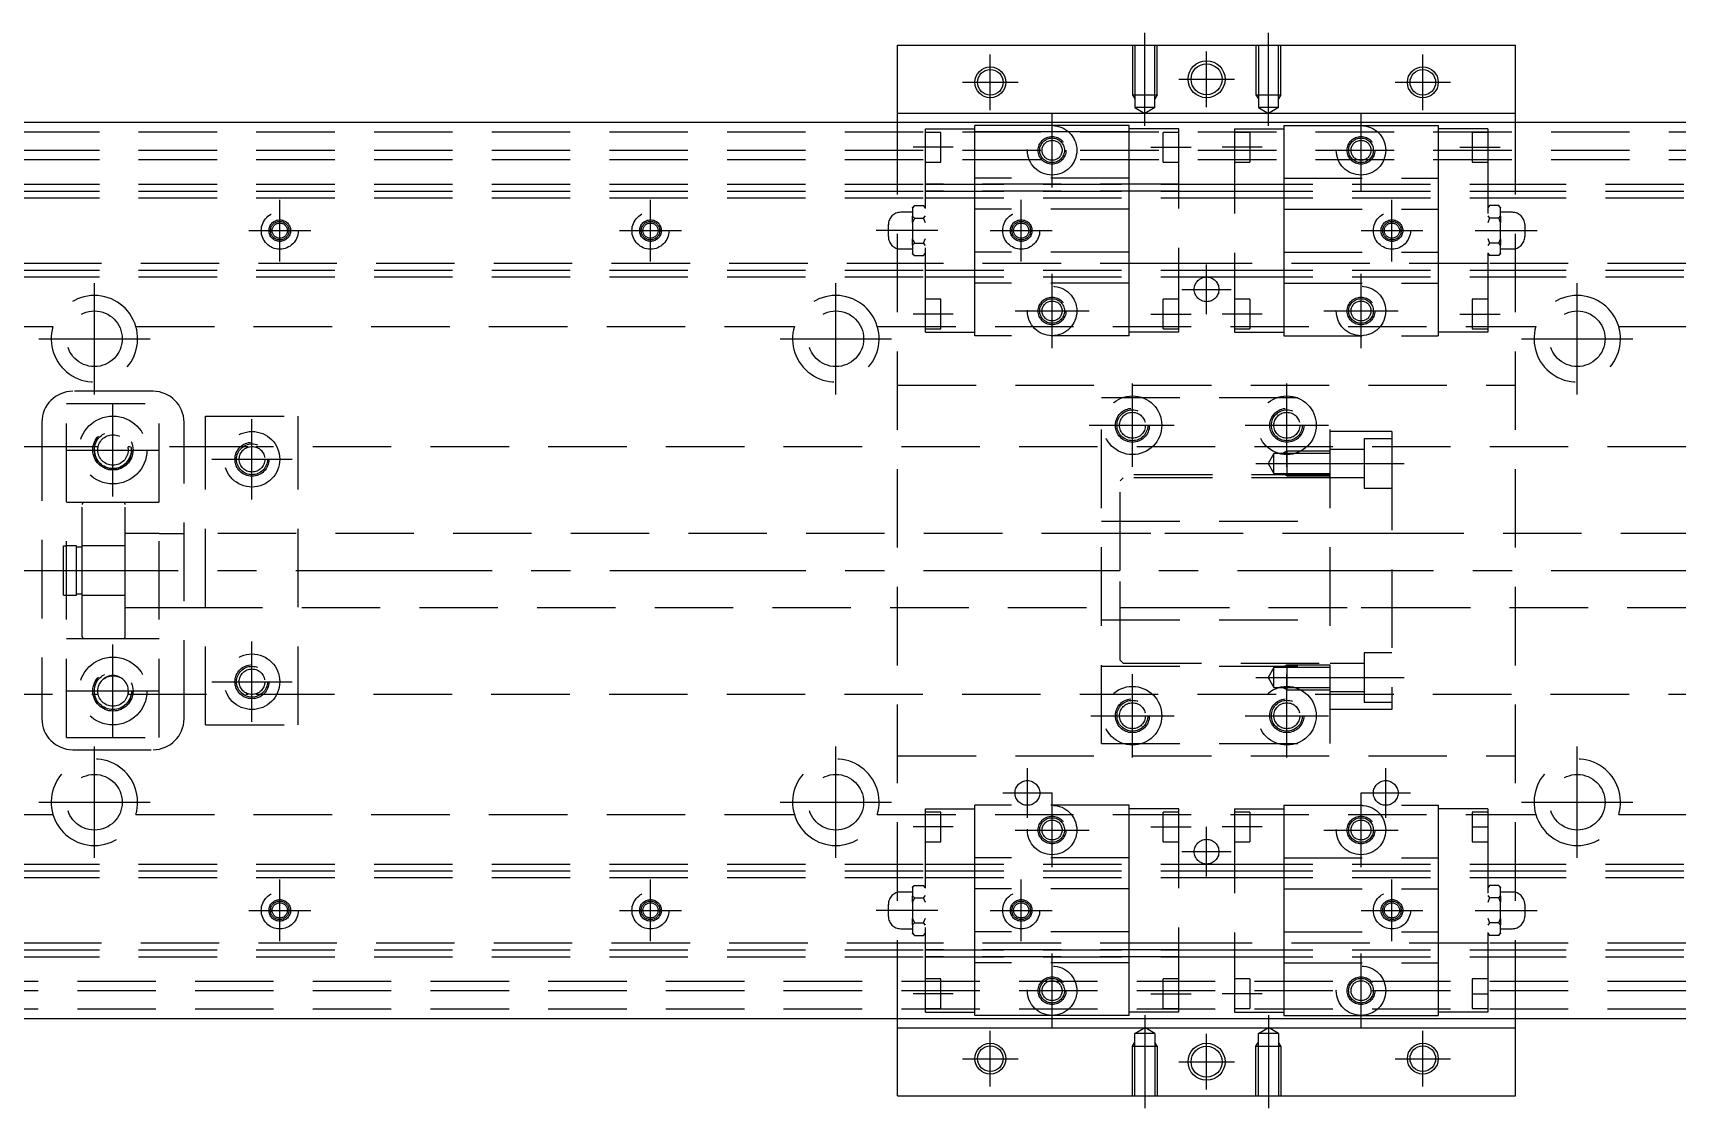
# Model space of a CAD drawing. Extents: x -94 to 621, y -24 to 282.
# Drawn here: x 40 to 306.2, y 108.1 to 282.1 of the extents above; entities that cross this region are included whole.
import ezdxf

# ---------------------------------------------------------------- set-up
doc = ezdxf.new("R2010")
doc.units = 0
doc.linetypes.add('CENTER', pattern=[50.8, 31.75, -6.35, 6.35, -6.35])
doc.linetypes.add('DASHED', pattern=[19.05, 12.7, -6.35])
doc.layers.get('0').update_dxf_attribs({"linetype": 'CONTINUOUS'})
doc.layers.add('CENTER', color=1, linetype='CENTER')

msp = doc.modelspace()

# ---------------------------------------------------------------- linework, layer by layer
at = {"color": 7, "linetype": 'CONTINUOUS'}
for p, q in [((180, 280.07), (280, 280.07)), ((180, 269.07), (180, 280.07)), ((280, 269.07), (280, 280.07)), ((180, 269.07), (280, 269.07)), ((180, 267.57), (180, 269.07)), ((280, 267.57), (280, 269.07)), ((474, 267.57), (-14, 267.57)), ((45, 191.07), (45.5, 191.07)), ((-14, 122.57), (474, 122.57)), ((180, 121.07), (180, 122.57)), ((280, 121.07), (280, 122.57)), ((180, 110.07), (180, 121.07)), ((180, 121.07), (280, 121.07)), ((280, 110.07), (280, 121.07)), ((180, 110.07), (280, 110.07))]:
    msp.add_line(p, q, dxfattribs=at)
at = {"color": 3, "linetype": 'DASHED'}
for p, q in [((218, 280.07), (218, 272.07)), ((218.38, 280.07), (218.38, 272.07)), ((221.62, 272.07), (221.62, 280.07)), ((222, 272.07), (222, 280.07)), ((238, 280.07), (238, 272.07)), ((238.38, 280.07), (238.38, 272.07)), ((241.62, 272.07), (241.62, 280.07)), ((242, 272.07), (242, 280.07)), ((218, 272.07), (220, 272.07)), ((218, 272.07), (218.38, 271.41)), ((218.38, 272.07), (218.38, 269.97)), ((220, 272.07), (222, 272.07)), ((221.62, 269.97), (221.62, 272.07)), ((222, 272.07), (221.62, 271.41)), ((238, 272.07), (240, 272.07)), ((238, 272.07), (238.38, 271.41)), ((238.38, 272.07), (238.38, 269.97)), ((240, 272.07), (242, 272.07)), ((241.62, 269.97), (241.62, 272.07)), ((242, 272.07), (241.62, 271.41)), ((221.62, 269.97), (218.38, 269.97)), ((218.38, 269.97), (220, 269.03)), ((221.62, 269.97), (220, 269.03)), ((241.62, 269.97), (238.38, 269.97)), ((238.38, 269.97), (240, 269.03)), ((241.62, 269.97), (240, 269.03)), ((180, 122.57), (180, 267.57)), ((184.5, 266.52), (192.5, 266.52)), ((184.5, 265.53), (184.5, 266.52)), ((192.5, 266.08), (192.5, 267.07)), ((205, 267.07), (192.5, 267.07)), ((217.5, 267.07), (205, 267.07)), ((217.5, 266.08), (217.5, 267.07)), ((225.5, 266.52), (217.5, 266.52)), ((225.5, 265.53), (225.5, 266.52)), ((234.5, 266.52), (242.5, 266.52)), ((234.5, 266.52), (234.5, 265.53)), ((242.5, 267.07), (242.5, 266.08)), ((242.5, 267.07), (255, 267.07)), ((255, 267.07), (267.5, 267.07)), ((267.5, 267.07), (267.5, 266.08)), ((275.5, 266.52), (267.5, 266.52)), ((275.5, 266.52), (275.5, 265.53)), ((280, 122.57), (280, 267.57)), ((0, 266.07), (460, 266.07)), ((187, 265.97), (184.5, 265.97)), ((184.5, 234.61), (184.5, 265.53)), ((187, 261.17), (187, 265.97)), ((192.5, 259.07), (192.5, 266.08)), ((202.37, 266.08), (192.5, 266.08)), ((207.63, 266.08), (202.37, 266.08)), ((217.5, 266.08), (207.63, 266.08)), ((217.5, 259.07), (217.5, 266.08)), ((225.5, 265.97), (223, 265.97)), ((223, 261.17), (223, 265.97)), ((225.5, 234.61), (225.5, 265.53)), ((237, 265.97), (234.5, 265.97)), ((234.5, 265.53), (234.5, 234.61)), ((237, 265.97), (237, 261.17)), ((242.5, 266.08), (242.5, 259.07)), ((267.5, 266.08), (267.5, 259.07)), ((275.5, 265.97), (273, 265.97)), ((273, 265.97), (273, 261.17)), ((275.5, 265.53), (275.5, 234.61)), ((0, 263.07), (460, 263.07)), ((0, 261.57), (460, 261.57)), ((184.5, 261.17), (187, 261.17)), ((223, 261.17), (225.5, 261.17)), ((234.5, 261.17), (237, 261.17)), ((273, 261.17), (275.5, 261.17)), ((192.5, 258.57), (192.5, 259.07)), ((217.5, 258.57), (192.5, 258.57)), ((192.5, 253.57), (192.5, 258.57)), ((217.5, 258.57), (217.5, 259.07)), ((217.5, 253.57), (217.5, 258.57)), ((242.5, 259.07), (242.5, 258.57)), ((242.5, 258.57), (267.5, 258.57)), ((242.5, 258.57), (242.5, 253.57)), ((267.5, 259.07), (267.5, 258.57)), ((267.5, 258.57), (267.5, 253.57)), ((0, 257.57), (184.5, 257.57)), ((0, 256.45), (184.5, 256.45)), ((184.5, 257.57), (225.5, 257.57)), ((225.5, 257.57), (184.5, 257.57)), ((184.5, 256.45), (225.5, 256.45)), ((225.5, 256.45), (184.5, 256.45)), ((225.5, 257.57), (234.5, 257.57)), ((225.5, 256.45), (234.5, 256.45)), ((234.5, 257.57), (275.5, 257.57)), ((234.5, 257.57), (275.5, 257.57)), ((234.5, 256.45), (275.5, 256.45)), ((234.5, 256.45), (275.5, 256.45)), ((275.5, 257.57), (460, 257.57)), ((275.5, 256.45), (460, 256.45)), ((0, 255.37), (184.5, 255.37)), ((182.43, 253.04), (180.5, 253.04)), ((182.72, 254.11), (182.43, 253.81)), ((182.72, 254.11), (182.43, 253.76)), ((182.43, 253.76), (182.43, 253.81)), ((182.43, 253.76), (182.43, 252.43)), ((182.72, 254.11), (184.19, 254.11)), ((184.5, 253.74), (184.19, 254.11)), ((184.5, 253.79), (184.19, 254.11)), ((184.5, 255.37), (225.5, 255.37)), ((184.5, 255.37), (225.5, 255.37)), ((217.5, 253.57), (192.5, 253.57)), ((192.5, 253.07), (192.5, 253.57)), ((192.5, 247.07), (192.5, 253.07)), ((217.5, 253.07), (217.5, 253.57)), ((217.5, 247.07), (217.5, 253.07)), ((225.5, 255.37), (234.5, 255.37)), ((234.5, 255.37), (275.5, 255.37)), ((234.5, 255.37), (275.5, 255.37)), ((242.5, 253.57), (267.5, 253.57)), ((242.5, 253.57), (242.5, 253.07)), ((242.5, 253.07), (242.5, 247.07)), ((267.5, 253.57), (267.5, 253.07)), ((267.5, 253.07), (267.5, 247.07)), ((275.5, 255.37), (460, 255.37)), ((275.81, 254.11), (275.5, 253.74)), ((275.81, 254.11), (275.5, 253.79)), ((277.28, 254.11), (275.81, 254.11)), ((277.57, 253.81), (277.28, 254.11)), ((277.57, 253.76), (277.28, 254.11)), ((277.57, 253.81), (277.57, 253.76)), ((277.57, 252.43), (277.57, 253.76)), ((279.5, 253.04), (277.57, 253.04)), ((178.5, 249.1), (178.5, 251.04)), ((182.43, 251.41), (182.43, 252.43)), ((182.43, 252.43), (182.72, 252.09)), ((182.72, 252.09), (182.43, 251.41)), ((182.43, 251.41), (182.43, 248.73)), ((182.72, 252.09), (184.19, 252.09)), ((184.19, 252.09), (184.5, 252.46)), ((184.5, 251.35), (184.19, 252.09)), ((275.5, 252.46), (275.81, 252.09)), ((275.81, 252.09), (275.5, 251.35)), ((277.28, 252.09), (275.81, 252.09)), ((277.28, 252.09), (277.57, 252.43)), ((277.57, 251.41), (277.28, 252.09)), ((277.57, 252.43), (277.57, 251.41)), ((277.57, 248.73), (277.57, 251.41)), ((281.5, 251.04), (281.5, 249.1)), ((182.43, 247.71), (182.43, 248.73)), ((182.43, 248.73), (182.72, 248.05)), ((182.72, 248.05), (182.43, 247.71)), ((182.43, 247.71), (182.43, 246.38)), ((182.72, 248.05), (184.19, 248.05)), ((184.19, 248.05), (184.5, 248.79)), ((184.5, 247.68), (184.19, 248.05)), ((275.5, 248.79), (275.81, 248.05)), ((275.81, 248.05), (275.5, 247.68)), ((277.28, 248.05), (275.81, 248.05)), ((277.28, 248.05), (277.57, 248.73)), ((277.57, 247.71), (277.28, 248.05)), ((277.57, 248.73), (277.57, 247.71)), ((277.57, 246.38), (277.57, 247.71)), ((180.5, 247.1), (182.43, 247.1)), ((182.43, 246.33), (182.43, 246.38)), ((182.43, 246.38), (182.72, 246.03)), ((182.43, 246.33), (182.72, 246.03)), ((182.72, 246.03), (184.19, 246.03)), ((184.19, 246.03), (184.5, 246.4)), ((184.19, 246.03), (184.5, 246.35)), ((192.5, 246.57), (192.5, 247.07)), ((217.5, 246.57), (192.5, 246.57)), ((192.5, 241.57), (192.5, 246.57)), ((217.5, 246.57), (217.5, 247.07)), ((217.5, 241.57), (217.5, 246.57)), ((242.5, 247.07), (242.5, 246.57)), ((242.5, 246.57), (267.5, 246.57)), ((242.5, 246.57), (242.5, 241.57)), ((267.5, 247.07), (267.5, 246.57)), ((267.5, 246.57), (267.5, 241.57)), ((275.5, 246.4), (275.81, 246.03)), ((275.5, 246.35), (275.81, 246.03)), ((277.28, 246.03), (275.81, 246.03)), ((277.28, 246.03), (277.57, 246.38)), ((277.28, 246.03), (277.57, 246.33)), ((277.57, 247.1), (279.5, 247.1)), ((277.57, 246.38), (277.57, 246.33)), ((184.5, 244.77), (0, 244.77)), ((0, 243.69), (184.5, 243.69)), ((0, 242.57), (184.5, 242.57)), ((225.5, 244.77), (184.5, 244.77)), ((225.5, 244.77), (184.5, 244.77)), ((184.5, 243.69), (225.5, 243.69)), ((184.5, 242.57), (225.5, 242.57)), ((234.5, 244.77), (225.5, 244.77)), ((225.5, 243.69), (234.5, 243.69)), ((225.5, 242.57), (234.5, 242.57)), ((275.5, 244.77), (234.5, 244.77)), ((275.5, 244.77), (234.5, 244.77)), ((234.5, 243.69), (275.5, 243.69)), ((234.5, 242.57), (275.5, 242.57)), ((460, 244.77), (275.5, 244.77)), ((275.5, 243.69), (460, 243.69)), ((275.5, 242.57), (460, 242.57)), ((217.5, 241.57), (192.5, 241.57)), ((192.5, 241.07), (192.5, 241.57)), ((192.5, 234.06), (192.5, 241.07)), ((217.5, 241.07), (217.5, 241.57)), ((217.5, 234.06), (217.5, 241.07)), ((242.5, 241.57), (267.5, 241.57)), ((242.5, 241.57), (242.5, 241.07)), ((242.5, 241.07), (242.5, 234.06)), ((267.5, 241.57), (267.5, 241.07)), ((267.5, 241.07), (267.5, 234.06)), ((187, 238.97), (184.5, 238.97)), ((187, 234.17), (187, 238.97)), ((223, 234.17), (223, 238.97)), ((225.5, 238.97), (223, 238.97)), ((237, 238.97), (234.5, 238.97)), ((237, 238.97), (237, 234.17)), ((273, 238.97), (273, 234.17)), ((275.5, 238.97), (273, 238.97)), ((0, 234.57), (43.29, 234.57)), ((56.71, 234.57), (163.29, 234.57)), ((176.71, 234.57), (283.29, 234.57)), ((184.5, 233.62), (184.5, 234.61)), ((225.5, 233.62), (225.5, 234.61)), ((234.5, 234.61), (234.5, 233.62)), ((275.5, 234.61), (275.5, 233.62)), ((296.71, 234.57), (403.29, 234.57)), ((184.5, 234.17), (187, 234.17)), ((184.5, 233.62), (192.5, 233.62)), ((192.5, 233.07), (192.5, 234.06)), ((217.5, 233.07), (192.5, 233.07)), ((217.5, 233.07), (217.5, 234.06)), ((225.5, 233.62), (217.5, 233.62)), ((223, 234.17), (225.5, 234.17)), ((234.5, 234.17), (237, 234.17)), ((234.5, 233.62), (242.5, 233.62)), ((242.5, 234.06), (242.5, 233.07)), ((242.5, 233.07), (267.5, 233.07)), ((267.5, 234.06), (267.5, 233.07)), ((275.5, 233.62), (267.5, 233.62)), ((273, 234.17), (275.5, 234.17)), ((59.5, 224.07), (46.5, 224.07)), ((180, 225.07), (280, 225.07)), ((45.5, 168.07), (45.5, 222.07)), ((45.5, 222.07), (60.5, 222.07)), ((60.5, 168.07), (60.5, 222.07)), ((213, 167.07), (213, 223.07)), ((213, 223.07), (250, 223.07)), ((250, 167.07), (250, 223.07)), ((41.5, 219.07), (41.5, 171.07)), ((64.5, 171.07), (64.5, 219.07)), ((68, 170.07), (68, 220.07)), ((68, 220.07), (83, 220.07)), ((83, 170.07), (83, 220.07)), ((260, 217.57), (250, 217.57)), ((255.5, 216.39), (255.5, 208.39)), ((260, 216.39), (255.5, 216.39)), ((260, 217.57), (260, 214.28)), ((50.55, 215.07), (11.47, 215.07)), ((74.86, 215.07), (55.45, 215.07)), ((460, 215.07), (76.14, 215.07)), ((240.9, 214.01), (239.96, 212.39)), ((245.5, 214.01), (240.9, 214.01)), ((240.9, 210.77), (240.9, 214.01)), ((243, 214.39), (242.34, 214.01)), ((245.85, 214.39), (243, 214.39)), ((243, 214.39), (243, 210.39)), ((250, 214.01), (245.5, 214.01)), ((250, 214.39), (245.85, 214.39)), ((250, 214.39), (245.85, 214.39)), ((255.5, 214.64), (250, 214.64)), ((260, 214.28), (260, 175.86)), ((250, 210.57), (213, 210.57)), ((239.96, 212.39), (240.9, 210.77)), ((240.9, 210.77), (245.5, 210.77)), ((243, 210.39), (242.34, 210.77)), ((243, 210.39), (250, 210.39)), ((245.5, 210.77), (250, 210.77)), ((245.85, 210.39), (250, 210.39)), ((216.5, 210.07), (216, 209.57)), ((216, 195.07), (216, 209.57)), ((250, 210.07), (216.5, 210.07)), ((250, 210.14), (255.5, 210.14)), ((255.5, 208.39), (260, 208.39)), ((48.3, 206.07), (45.5, 206.07)), ((48, 192.6), (48, 205.77)), ((54.7, 206.07), (48.3, 206.07)), ((54.7, 206.07), (48.3, 206.07)), ((60.5, 206.07), (54.7, 206.07)), ((55, 192.6), (55, 205.77)), ((213, 203.07), (250, 203.07)), ((60.5, 201.07), (55, 201.07)), ((60.5, 201.07), (64.5, 201.07)), ((216, 201.07), (64.5, 201.07)), ((221, 201.07), (216, 201.07)), ((221, 201.07), (216, 201.07)), ((255, 201.07), (221, 201.07)), ((260, 201.07), (255, 201.07)), ((260, 201.07), (255, 201.07)), ((405, 201.07), (260, 201.07)), ((45, 191.07), (45, 199.07)), ((45, 199.07), (45.5, 199.07)), ((47.1, 199.07), (45.5, 199.07)), ((47.1, 191.07), (47.1, 199.07)), ((48, 198.87), (47.1, 198.87)), ((48.3, 199.07), (48, 199.07)), ((55, 199.07), (48.3, 199.07)), ((55, 199.07), (48.3, 199.07)), ((216, 180.57), (216, 195.07)), ((48, 184.37), (48, 192.6)), ((55, 184.37), (55, 192.6)), ((45.5, 191.07), (47.1, 191.07)), ((47.1, 191.27), (48, 191.27)), ((48, 191.07), (48.3, 191.07)), ((48.3, 191.07), (55, 191.07)), ((48.3, 191.07), (55, 191.07)), ((55, 189.07), (60.5, 189.07)), ((60.5, 189.07), (64.5, 189.07)), ((64.5, 189.07), (216, 189.07)), ((216, 189.07), (221, 189.07)), ((216, 189.07), (221, 189.07)), ((221, 189.07), (255, 189.07)), ((255, 189.07), (260, 189.07)), ((255, 189.07), (260, 189.07)), ((260, 189.07), (405, 189.07)), ((213, 187.07), (250, 187.07)), ((45.5, 184.07), (48.3, 184.07)), ((48.3, 184.07), (54.7, 184.07)), ((48.3, 184.07), (54.7, 184.07)), ((54.7, 184.07), (60.5, 184.07)), ((255.5, 181.75), (255.5, 173.75)), ((260, 181.75), (255.5, 181.75)), ((213, 179.57), (250, 179.57)), ((216, 180.57), (216.5, 180.07)), ((216.5, 180.07), (250, 180.07)), ((240.9, 179.37), (239.96, 177.75)), ((245.5, 179.37), (240.9, 179.37)), ((240.9, 176.13), (240.9, 179.37)), ((243, 179.75), (242.34, 179.37)), ((245.85, 179.75), (243, 179.75)), ((243, 179.75), (243, 175.75)), ((250, 179.37), (245.5, 179.37)), ((250, 179.75), (245.85, 179.75)), ((250, 179.75), (245.85, 179.75)), ((255.5, 180), (250, 180)), ((239.96, 177.75), (240.9, 176.13)), ((240.9, 176.13), (245.5, 176.13)), ((243, 175.75), (242.34, 176.13)), ((243, 175.75), (250, 175.75)), ((245.5, 176.13), (250, 176.13)), ((245.85, 175.75), (250, 175.75)), ((260, 175.86), (260, 172.57)), ((11.47, 175.07), (50.55, 175.07)), ((55.45, 175.07), (74.86, 175.07)), ((76.14, 175.07), (460, 175.07)), ((250, 175.5), (255.5, 175.5)), ((255.5, 173.75), (260, 173.75)), ((260, 172.57), (250, 172.57)), ((45.5, 168.07), (60.5, 168.07)), ((68, 170.07), (83, 170.07)), ((46.5, 166.07), (59.5, 166.07)), ((180, 165.07), (280, 165.07)), ((213, 167.07), (250, 167.07)), ((217.5, 157.07), (192.5, 157.07)), ((192.5, 156.08), (192.5, 157.07)), ((217.5, 156.08), (217.5, 157.07)), ((242.5, 157.07), (267.5, 157.07)), ((242.5, 157.07), (242.5, 156.08)), ((267.5, 157.07), (267.5, 156.08)), ((0, 155.57), (43.29, 155.57)), ((56.71, 155.57), (163.29, 155.57)), ((176.71, 155.57), (283.29, 155.57)), ((184.5, 156.52), (192.5, 156.52)), ((184.5, 155.53), (184.5, 156.52)), ((187, 155.97), (184.5, 155.97)), ((184.5, 124.61), (184.5, 155.53)), ((187, 151.17), (187, 155.97)), ((192.5, 149.07), (192.5, 156.08)), ((225.5, 156.52), (217.5, 156.52)), ((217.5, 149.07), (217.5, 156.08)), ((223, 151.17), (223, 155.97)), ((225.5, 155.97), (223, 155.97)), ((225.5, 155.53), (225.5, 156.52)), ((225.5, 124.61), (225.5, 155.53)), ((234.5, 156.52), (242.5, 156.52)), ((234.5, 156.52), (234.5, 155.53)), ((237, 155.97), (234.5, 155.97)), ((234.5, 155.53), (234.5, 124.61)), ((237, 155.97), (237, 151.17)), ((242.5, 156.08), (242.5, 149.07)), ((275.5, 156.52), (267.5, 156.52)), ((267.5, 156.08), (267.5, 149.07)), ((273, 155.97), (273, 151.17)), ((275.5, 155.97), (273, 155.97)), ((275.5, 156.52), (275.5, 155.53)), ((275.5, 155.53), (275.5, 124.61)), ((296.71, 155.57), (403.29, 155.57)), ((184.5, 151.17), (187, 151.17)), ((192.5, 148.57), (192.5, 149.07)), ((217.5, 148.57), (217.5, 149.07)), ((223, 151.17), (225.5, 151.17)), ((234.5, 151.17), (237, 151.17)), ((242.5, 149.07), (242.5, 148.57)), ((267.5, 149.07), (267.5, 148.57)), ((273, 151.17), (275.5, 151.17)), ((0, 147.57), (184.5, 147.57)), ((0, 146.45), (184.5, 146.45)), ((184.5, 147.57), (225.5, 147.57)), ((184.5, 146.45), (225.5, 146.45)), ((217.5, 148.57), (192.5, 148.57)), ((192.5, 143.57), (192.5, 148.57)), ((217.5, 143.57), (217.5, 148.57)), ((225.5, 147.57), (234.5, 147.57)), ((225.5, 146.45), (234.5, 146.45)), ((234.5, 147.57), (275.5, 147.57)), ((234.5, 146.45), (275.5, 146.45)), ((242.5, 148.57), (242.5, 143.57)), ((242.5, 148.57), (267.5, 148.57)), ((267.5, 148.57), (267.5, 143.57)), ((275.5, 147.57), (460, 147.57)), ((275.5, 146.45), (460, 146.45)), ((0, 145.37), (184.5, 145.37)), ((182.72, 144.11), (182.43, 143.81)), ((182.72, 144.11), (182.43, 143.76)), ((182.43, 143.76), (182.43, 143.81)), ((182.43, 143.76), (182.43, 142.43)), ((182.72, 144.11), (184.19, 144.11)), ((184.5, 143.79), (184.19, 144.11)), ((184.5, 143.74), (184.19, 144.11)), ((184.5, 145.37), (225.5, 145.37)), ((184.5, 145.37), (225.5, 145.37)), ((225.5, 145.37), (234.5, 145.37)), ((234.5, 145.37), (275.5, 145.37)), ((234.5, 145.37), (275.5, 145.37)), ((275.5, 145.37), (460, 145.37)), ((275.81, 144.11), (275.5, 143.79)), ((275.81, 144.11), (275.5, 143.74)), ((277.28, 144.11), (275.81, 144.11)), ((277.57, 143.81), (277.28, 144.11)), ((277.57, 143.76), (277.28, 144.11)), ((277.57, 143.81), (277.57, 143.76)), ((277.57, 142.43), (277.57, 143.76)), ((182.43, 143.04), (180.5, 143.04)), ((182.43, 141.41), (182.43, 142.43)), ((182.43, 142.43), (182.72, 142.09)), ((182.72, 142.09), (182.43, 141.41)), ((182.43, 141.41), (182.43, 138.73)), ((182.72, 142.09), (184.19, 142.09)), ((184.19, 142.09), (184.5, 142.46)), ((184.5, 141.35), (184.19, 142.09)), ((217.5, 143.57), (192.5, 143.57)), ((192.5, 143.07), (192.5, 143.57)), ((192.5, 137.07), (192.5, 143.07)), ((217.5, 143.07), (217.5, 143.57)), ((217.5, 137.07), (217.5, 143.07)), ((242.5, 143.57), (267.5, 143.57)), ((242.5, 143.57), (242.5, 143.07)), ((242.5, 143.07), (242.5, 137.07)), ((267.5, 143.57), (267.5, 143.07)), ((267.5, 143.07), (267.5, 137.07)), ((275.5, 142.46), (275.81, 142.09)), ((275.81, 142.09), (275.5, 141.35)), ((277.28, 142.09), (275.81, 142.09)), ((277.28, 142.09), (277.57, 142.43)), ((277.57, 141.41), (277.28, 142.09)), ((279.5, 143.04), (277.57, 143.04)), ((277.57, 142.43), (277.57, 141.41)), ((277.57, 138.73), (277.57, 141.41)), ((178.5, 139.1), (178.5, 141.04)), ((182.43, 138.73), (182.72, 138.05)), ((182.43, 137.71), (182.43, 138.73)), ((184.19, 138.05), (184.5, 138.79)), ((275.5, 138.79), (275.81, 138.05)), ((277.28, 138.05), (277.57, 138.73)), ((277.57, 138.73), (277.57, 137.71)), ((281.5, 141.04), (281.5, 139.1)), ((180.5, 137.1), (182.43, 137.1)), ((182.72, 138.05), (182.43, 137.71)), ((182.43, 137.71), (182.43, 136.38)), ((182.43, 136.33), (182.43, 136.38)), ((182.43, 136.38), (182.72, 136.03)), ((182.43, 136.33), (182.72, 136.03)), ((182.72, 138.05), (184.19, 138.05)), ((182.72, 136.03), (184.19, 136.03)), ((184.5, 137.68), (184.19, 138.05)), ((184.19, 136.03), (184.5, 136.4)), ((184.19, 136.03), (184.5, 136.35)), ((192.5, 136.57), (192.5, 137.07)), ((217.5, 136.57), (192.5, 136.57)), ((192.5, 131.57), (192.5, 136.57)), ((217.5, 136.57), (217.5, 137.07)), ((217.5, 131.57), (217.5, 136.57)), ((242.5, 137.07), (242.5, 136.57)), ((242.5, 136.57), (267.5, 136.57)), ((242.5, 136.57), (242.5, 131.57)), ((267.5, 137.07), (267.5, 136.57)), ((267.5, 136.57), (267.5, 131.57)), ((275.81, 138.05), (275.5, 137.68)), ((275.5, 136.4), (275.81, 136.03)), ((275.5, 136.35), (275.81, 136.03)), ((277.28, 138.05), (275.81, 138.05)), ((277.28, 136.03), (275.81, 136.03)), ((277.57, 137.71), (277.28, 138.05)), ((277.28, 136.03), (277.57, 136.38)), ((277.28, 136.03), (277.57, 136.33)), ((277.57, 136.38), (277.57, 137.71)), ((277.57, 137.1), (279.5, 137.1)), ((277.57, 136.38), (277.57, 136.33)), ((184.5, 134.77), (0, 134.77)), ((0, 133.69), (184.5, 133.69)), ((225.5, 134.77), (184.5, 134.77)), ((225.5, 134.77), (184.5, 134.77)), ((184.5, 133.69), (225.5, 133.69)), ((225.5, 133.69), (184.5, 133.69)), ((234.5, 134.77), (225.5, 134.77)), ((225.5, 133.69), (234.5, 133.69)), ((275.5, 134.77), (234.5, 134.77)), ((275.5, 134.77), (234.5, 134.77)), ((234.5, 133.69), (275.5, 133.69)), ((234.5, 133.69), (275.5, 133.69)), ((460, 134.77), (275.5, 134.77)), ((275.5, 133.69), (460, 133.69)), ((0, 132.57), (184.5, 132.57)), ((184.5, 132.57), (225.5, 132.57)), ((225.5, 132.57), (184.5, 132.57)), ((217.5, 131.57), (192.5, 131.57)), ((192.5, 131.07), (192.5, 131.57)), ((192.5, 124.06), (192.5, 131.07)), ((217.5, 131.07), (217.5, 131.57)), ((217.5, 124.06), (217.5, 131.07)), ((225.5, 132.57), (234.5, 132.57)), ((234.5, 132.57), (275.5, 132.57)), ((234.5, 132.57), (275.5, 132.57)), ((242.5, 131.57), (267.5, 131.57)), ((242.5, 131.57), (242.5, 131.07)), ((242.5, 131.07), (242.5, 124.06)), ((267.5, 131.57), (267.5, 131.07)), ((267.5, 131.07), (267.5, 124.06)), ((275.5, 132.57), (460, 132.57)), ((460, 128.57), (0, 128.57)), ((187, 128.97), (184.5, 128.97)), ((187, 124.17), (187, 128.97)), ((223, 124.17), (223, 128.97)), ((225.5, 128.97), (223, 128.97)), ((237, 128.97), (234.5, 128.97)), ((237, 128.97), (237, 124.17)), ((273, 128.97), (273, 124.17)), ((275.5, 128.97), (273, 128.97)), ((460, 127.07), (0, 127.07)), ((460, 124.07), (0, 124.07)), ((184.5, 123.62), (184.5, 124.61)), ((184.5, 124.17), (187, 124.17)), ((184.5, 123.62), (192.5, 123.62)), ((192.5, 123.07), (192.5, 124.06)), ((205, 123.07), (192.5, 123.07)), ((217.5, 123.07), (205, 123.07)), ((217.5, 123.07), (217.5, 124.06)), ((225.5, 123.62), (217.5, 123.62)), ((223, 124.17), (225.5, 124.17)), ((225.5, 123.62), (225.5, 124.61)), ((234.5, 124.61), (234.5, 123.62)), ((234.5, 124.17), (237, 124.17)), ((234.5, 123.62), (242.5, 123.62)), ((242.5, 124.06), (242.5, 123.07)), ((242.5, 123.07), (255, 123.07)), ((255, 123.07), (267.5, 123.07)), ((267.5, 124.06), (267.5, 123.07)), ((275.5, 123.62), (267.5, 123.62)), ((273, 124.17), (275.5, 124.17)), ((275.5, 124.61), (275.5, 123.62)), ((218.38, 120.17), (220, 121.11)), ((221.62, 120.17), (218.38, 120.17)), ((218.38, 118.07), (218.38, 120.17)), ((221.62, 120.17), (220, 121.11)), ((221.62, 120.17), (221.62, 118.07)), ((238.38, 120.17), (240, 121.11)), ((241.62, 120.17), (238.38, 120.17)), ((238.38, 118.07), (238.38, 120.17)), ((241.62, 120.17), (240, 121.11)), ((241.62, 120.17), (241.62, 118.07)), ((218, 118.07), (218.38, 118.73)), ((218, 110.07), (218, 118.07)), ((218, 118.07), (220, 118.07)), ((218.38, 110.07), (218.38, 118.07)), ((220, 118.07), (222, 118.07)), ((222, 118.07), (221.62, 118.73)), ((221.62, 118.07), (221.62, 110.07)), ((222, 118.07), (222, 110.07)), ((238, 118.07), (238.38, 118.73)), ((238, 110.07), (238, 118.07)), ((238, 118.07), (240, 118.07)), ((238.38, 110.07), (238.38, 118.07)), ((240, 118.07), (242, 118.07)), ((242, 118.07), (241.62, 118.73)), ((241.62, 118.07), (241.62, 110.07)), ((242, 118.07), (242, 110.07))]:
    msp.add_line(p, q, dxfattribs=at)
at = {"color": 7, "linetype": 'CONTINUOUS'}
for centre, radius in [((230, 274.57), 3), ((230, 274.57), 2.5), ((195, 274.07), 2.07), ((265, 274.07), 2.07), ((195, 116.07), 2.07), ((230, 115.57), 3), ((230, 115.57), 2.5), ((265, 116.07), 2.07)]:
    msp.add_circle(centre, radius, dxfattribs=at)
at = {"color": 3, "linetype": 'CONTINUOUS'}
for centre in [(195, 274.07), (265, 274.07), (195, 116.07), (265, 116.07)]:
    msp.add_circle(centre, 2.5, dxfattribs=at)
at = {"color": 3, "linetype": 'DASHED'}
for centre, radius in [((205, 263.07), 4), ((255, 263.07), 4), ((205, 263.07), 2.25), ((205, 263.07), 2), ((205, 263.07), 1.62), ((255, 263.07), 2.25), ((255, 263.07), 2), ((255, 263.07), 1.62), ((80, 250.07), 3), ((140, 250.07), 3), ((200, 250.07), 3), ((260, 250.07), 3), ((80, 250.07), 1.75), ((80, 250.07), 1.5), ((80, 250.07), 1.23), ((140, 250.07), 1.75), ((140, 250.07), 1.5), ((140, 250.07), 1.23), ((200, 250.07), 1.75), ((200, 250.07), 1.5), ((200, 250.07), 1.23), ((260, 250.07), 1.75), ((260, 250.07), 1.5), ((260, 250.07), 1.23), ((230, 240.57), 2), ((205, 237.07), 4), ((255, 237.07), 4), ((50, 232.57), 4.5), ((170, 232.57), 4.5), ((205, 237.07), 2.25), ((205, 237.07), 2), ((205, 237.07), 1.62), ((255, 237.07), 2.25), ((255, 237.07), 2), ((255, 237.07), 1.62), ((290, 232.57), 4.5), ((218, 218.57), 4.75), ((218, 218.57), 2.75), ((218, 218.57), 2.5), ((243, 218.57), 4.75), ((243, 218.57), 2.75), ((243, 218.57), 2.5), ((53, 214.57), 5.5), ((218, 218.57), 2.1), ((243, 218.57), 2.1), ((53, 214.57), 3.25), ((53, 214.57), 3), ((53, 214.57), 2.46), ((75.5, 213.07), 4.5), ((75.5, 213.07), 2.75), ((75.5, 213.07), 2.5), ((75.5, 213.07), 2.07), ((53, 175.57), 5.5), ((75.5, 177.07), 4.5), ((53, 175.57), 3.25), ((53, 175.57), 3), ((75.5, 177.07), 2.75), ((75.5, 177.07), 2.5), ((75.5, 177.07), 2.07), ((53, 175.57), 2.46), ((218, 171.57), 4.75), ((243, 171.57), 4.75), ((218, 171.57), 2.75), ((218, 171.57), 2.5), ((218, 171.57), 2.1), ((243, 171.57), 2.75), ((243, 171.57), 2.5), ((243, 171.57), 2.1), ((50, 157.57), 4.5), ((170, 157.57), 4.5), ((201, 159.07), 2), ((259, 159.07), 2), ((290, 157.57), 4.5), ((205, 153.07), 4), ((255, 153.07), 4), ((205, 153.07), 2.25), ((205, 153.07), 2), ((205, 153.07), 1.62), ((255, 153.07), 2.25), ((255, 153.07), 2), ((255, 153.07), 1.62), ((230, 149.57), 2), ((80, 140.07), 3), ((80, 140.07), 1.75), ((80, 140.07), 1.5), ((80, 140.07), 1.23), ((140, 140.07), 3), ((140, 140.07), 1.75), ((140, 140.07), 1.5), ((140, 140.07), 1.23), ((200, 140.07), 3), ((200, 140.07), 1.75), ((200, 140.07), 1.5), ((200, 140.07), 1.23), ((260, 140.07), 3), ((260, 140.07), 1.75), ((260, 140.07), 1.5), ((260, 140.07), 1.23), ((205, 127.07), 4), ((255, 127.07), 4), ((205, 127.07), 2.25), ((205, 127.07), 2), ((205, 127.07), 1.62), ((255, 127.07), 2.25), ((255, 127.07), 2), ((255, 127.07), 1.62)]:
    msp.add_circle(centre, radius, dxfattribs=at)
for centre, radius, start, end in [((180.5, 251.04), 2, 90, 180), ((279.5, 251.04), 2, 0, 90), ((180.5, 249.1), 2, 180, 270), ((279.5, 249.1), 2, 270, 360), ((50, 232.57), 7, 16.6015, 163.3985), ((170, 232.57), 7, 16.6015, 163.3985), ((290, 232.57), 7, 16.6015, 163.3985), ((50, 232.57), 7, 163.3985, 16.6015), ((170, 232.57), 7, 163.3985, 16.6015), ((290, 232.57), 7, 163.3985, 16.6015), ((46.5, 219.07), 5, 90, 180), ((59.5, 219.07), 5, 0, 90), ((53, 214.57), 3, 180, 0), ((53, 214.57), 2.5, 0, 11.537), ((53, 214.57), 3, 0, 9.5941), ((48.3, 205.77), 0.3, 90, 180), ((54.7, 205.77), 0.3, 360, 90), ((48.3, 184.37), 0.3, 180, 270), ((54.7, 184.37), 0.3, 270, 0), ((53, 175.57), 2.5, 360, 180), ((53, 175.57), 2.5, 348.463, 360), ((46.5, 171.07), 5, 180, 270), ((59.5, 171.07), 5, 270, 0), ((50, 157.57), 7, 343.3985, 196.6015), ((170, 157.57), 7, 343.3985, 196.6015), ((290, 157.57), 7, 343.3985, 196.6015), ((50, 157.57), 7, 196.6015, 343.3985), ((170, 157.57), 7, 196.6015, 343.3985), ((290, 157.57), 7, 196.6015, 343.3985), ((180.5, 141.04), 2, 90, 180), ((279.5, 141.04), 2, 0, 90), ((180.5, 139.1), 2, 180, 270), ((279.5, 139.1), 2, 270, 360)]:
    msp.add_arc(centre, radius, start, end, dxfattribs=at)
at = {"layer": 'CENTER', "color": 1, "linetype": 'CENTER'}
for p, q in [((220, 267.03), (220, 282.07)), ((240, 267.03), (240, 282.07)), ((195, 269.57), (195, 278.57)), ((230, 270.07), (230, 279.07)), ((265, 269.57), (265, 278.57)), ((225.5, 274.57), (234.5, 274.57)), ((190.5, 274.07), (199.5, 274.07)), ((260.5, 274.07), (269.5, 274.07)), ((205, 257.07), (205, 269.07)), ((255, 256.57), (255, 269.07)), ((189, 263.57), (182.5, 263.57)), ((221, 263.57), (227.5, 263.57)), ((239, 263.57), (232.5, 263.57)), ((271, 263.57), (277.5, 263.57)), ((80, 245.07), (80, 255.07)), ((140, 245.07), (140, 255.07)), ((200, 245.07), (200, 255.07)), ((260, 245.07), (260, 255.07)), ((75, 250.07), (85, 250.07)), ((135, 250.07), (145, 250.07)), ((186.5, 250.07), (176.5, 250.07)), ((195, 250.07), (205, 250.07)), ((255, 250.07), (265, 250.07)), ((273.5, 250.07), (283.5, 250.07)), ((205, 231.07), (205, 243.07)), ((230, 236.57), (230, 244.57)), ((255, 231.07), (255, 243.07)), ((50, 223.57), (50, 241.57)), ((170, 223.57), (170, 241.57)), ((226, 240.57), (234, 240.57)), ((290, 223.57), (290, 241.57)), ((199, 237.07), (211, 237.07)), ((249, 237.07), (261, 237.07)), ((189, 236.57), (182.5, 236.57)), ((221, 236.57), (227.5, 236.57)), ((239, 236.57), (232.5, 236.57)), ((271, 236.57), (277.5, 236.57)), ((41, 232.57), (59, 232.57)), ((161, 232.57), (179, 232.57)), ((281, 232.57), (299, 232.57)), ((218, 211.82), (218, 225.32)), ((243, 211.82), (243, 225.32)), ((53, 207.07), (53, 222.07)), ((75.5, 206.57), (75.5, 219.57)), ((211, 218.57), (224.75, 218.57)), ((236.25, 218.57), (249.75, 218.57)), ((45.5, 214.57), (60.5, 214.57)), ((69, 213.07), (82, 213.07)), ((237.96, 212.39), (262, 212.39)), ((-19, 195.07), (499, 195.07)), ((53, 168.07), (53, 183.07)), ((75.5, 170.57), (75.5, 183.57)), ((218, 164.82), (218, 178.32)), ((243, 164.82), (243, 178.32)), ((69, 177.07), (82, 177.07)), ((237.96, 177.75), (262, 177.75)), ((45.5, 175.57), (60.5, 175.57)), ((211.25, 171.57), (224.75, 171.57)), ((236.25, 171.57), (249.75, 171.57)), ((50, 148.57), (50, 166.57)), ((170, 148.57), (170, 166.57)), ((290, 148.57), (290, 166.57)), ((201, 155.07), (201, 163.07)), ((259, 155.07), (259, 163.07)), ((41, 157.57), (59, 157.57)), ((161, 157.57), (179, 157.57)), ((197, 159.07), (205, 159.07)), ((205, 147.07), (205, 159.07)), ((255, 147.07), (255, 159.07)), ((255, 159.07), (263, 159.07)), ((281, 157.57), (299, 157.57)), ((189, 153.57), (182.5, 153.57)), ((199, 153.07), (211, 153.07)), ((221, 153.57), (227.5, 153.57)), ((230, 145.57), (230, 153.57)), ((239, 153.57), (232.5, 153.57)), ((249, 153.07), (261, 153.07)), ((273, 153.57), (275.5, 153.57)), ((226, 149.57), (234, 149.57)), ((80, 135.07), (80, 145.07)), ((140, 135.07), (140, 145.07)), ((200, 135.07), (200, 145.07)), ((260, 135.07), (260, 145.07)), ((75, 140.07), (85, 140.07)), ((135, 140.07), (145, 140.07)), ((186.5, 140.07), (176.5, 140.07)), ((195, 140.07), (205, 140.07)), ((255, 140.07), (265, 140.07)), ((273.5, 140.07), (283.5, 140.07)), ((205, 121.07), (205, 133.07)), ((255, 121.07), (255, 133.07)), ((189, 126.57), (182.5, 126.57)), ((221, 126.57), (227.5, 126.57)), ((239, 126.57), (232.5, 126.57)), ((273, 126.57), (275.5, 126.57)), ((220, 123.11), (220, 108.07)), ((240, 123.11), (240, 108.07)), ((195, 111.57), (195, 120.57)), ((230, 111.07), (230, 120.07)), ((265, 111.57), (265, 120.57)), ((190.5, 116.07), (199.5, 116.07)), ((225.5, 115.57), (234.5, 115.57)), ((260.5, 116.07), (269.5, 116.07))]:
    msp.add_line(p, q, dxfattribs=at)

doc.saveas('drawing.dxf')
